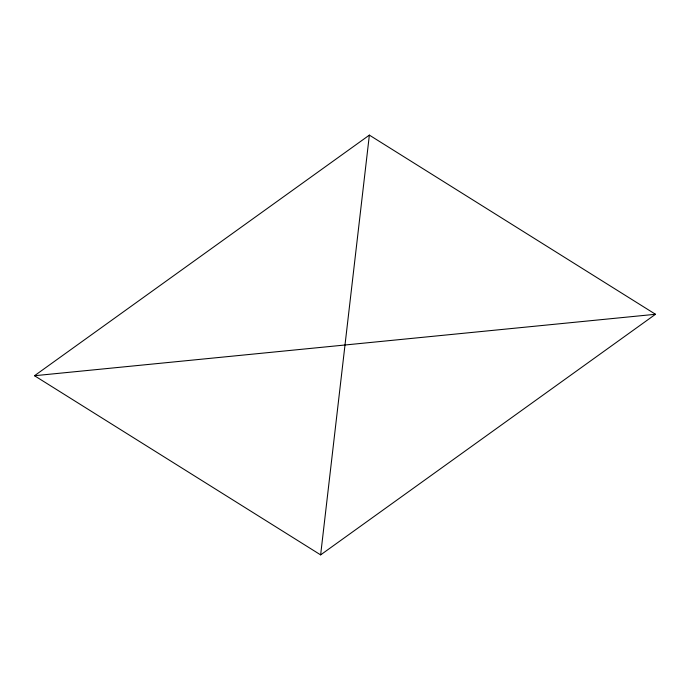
<?xml version="1.0" encoding="UTF-8"?>
<svg xmlns="http://www.w3.org/2000/svg" width="690" height="690" viewBox="0 0 690 690"><rect width="100%" height="100%" fill="white"/><g stroke="black" fill="none" stroke-linecap="round" stroke-linejoin="round"><path stroke-width="1.03" d="M320.634 554.881L369.366 135.119L655.5 314.278L320.634 554.881L34.5 375.722L369.366 135.119M34.5 375.722L655.5 314.278"/></g></svg>
